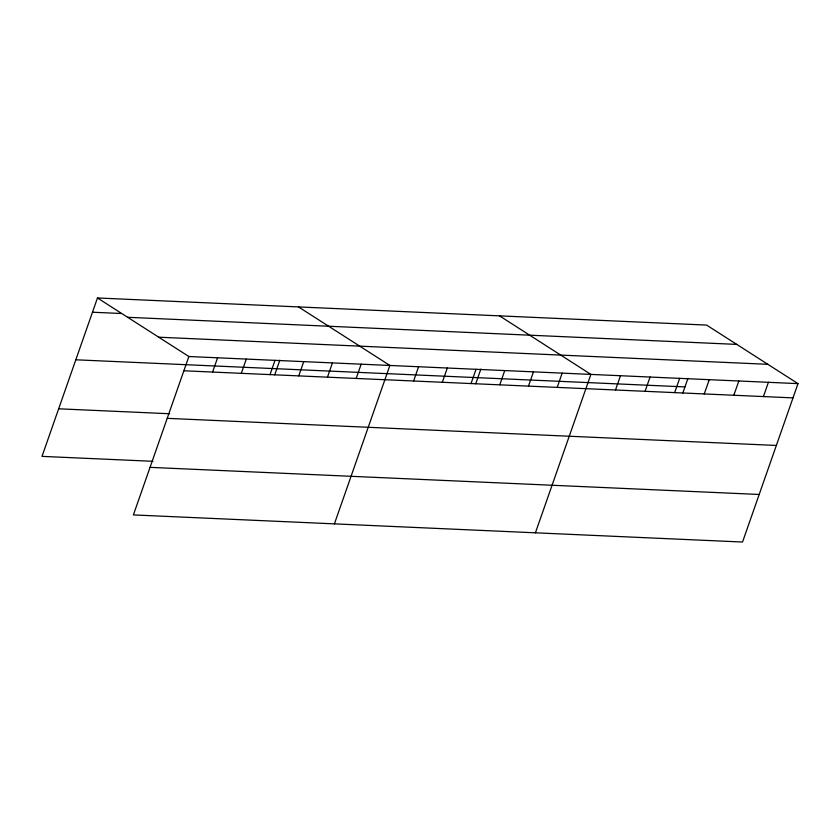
<?xml version="1.0" encoding="UTF-8"?>
<svg xmlns="http://www.w3.org/2000/svg" width="840" height="840" viewBox="0 0 840 840"><rect width="100%" height="100%" fill="white"/><g stroke="black" fill="none" stroke-linecap="round" stroke-linejoin="round"><path stroke-width="1.26" d="M798 383.628L188.864 356.517L133.392 514.92L742.529 542.031L798 383.628L706.608 325.08L97.472 297.969L42 456.372L152.953 461.307M212.583 372.057L217.581 357.798M241.3 373.338L246.298 359.079M270.018 374.608L275.016 360.35M274.691 374.861L279.825 360.203M298.736 375.889L303.733 361.631M327.453 377.171L332.441 362.911M356.171 378.441L361.158 364.182M334.404 523.866L389.876 365.463L298.483 306.915M413.606 381.003L418.593 366.744M442.312 382.284L447.31 368.025M471.03 383.555L476.028 369.296M475.703 383.817L480.837 369.149M499.748 384.836L504.745 370.577M528.465 386.117L533.463 371.858M557.183 387.387L562.18 373.128M535.416 532.812L590.898 374.409L499.506 315.861M615.489 389.991L620.476 375.732M645.078 391.304L650.066 377.044M674.657 392.616L679.654 378.357M682.815 393.026L687.95 378.368M704.246 393.939L709.244 379.68M733.835 395.252L738.822 380.993M763.424 396.575L768.411 382.316M92.484 312.228L121.191 313.498M127.627 317.289L736.764 344.4M158.708 337.197L767.844 364.308M75.82 359.793L684.957 386.904M183.866 370.776L793.002 397.887M58.663 408.807L169.607 413.742M167.213 418.341L776.349 445.452M150.045 467.355L759.182 494.466M97.472 297.969L188.864 356.517"/></g></svg>
